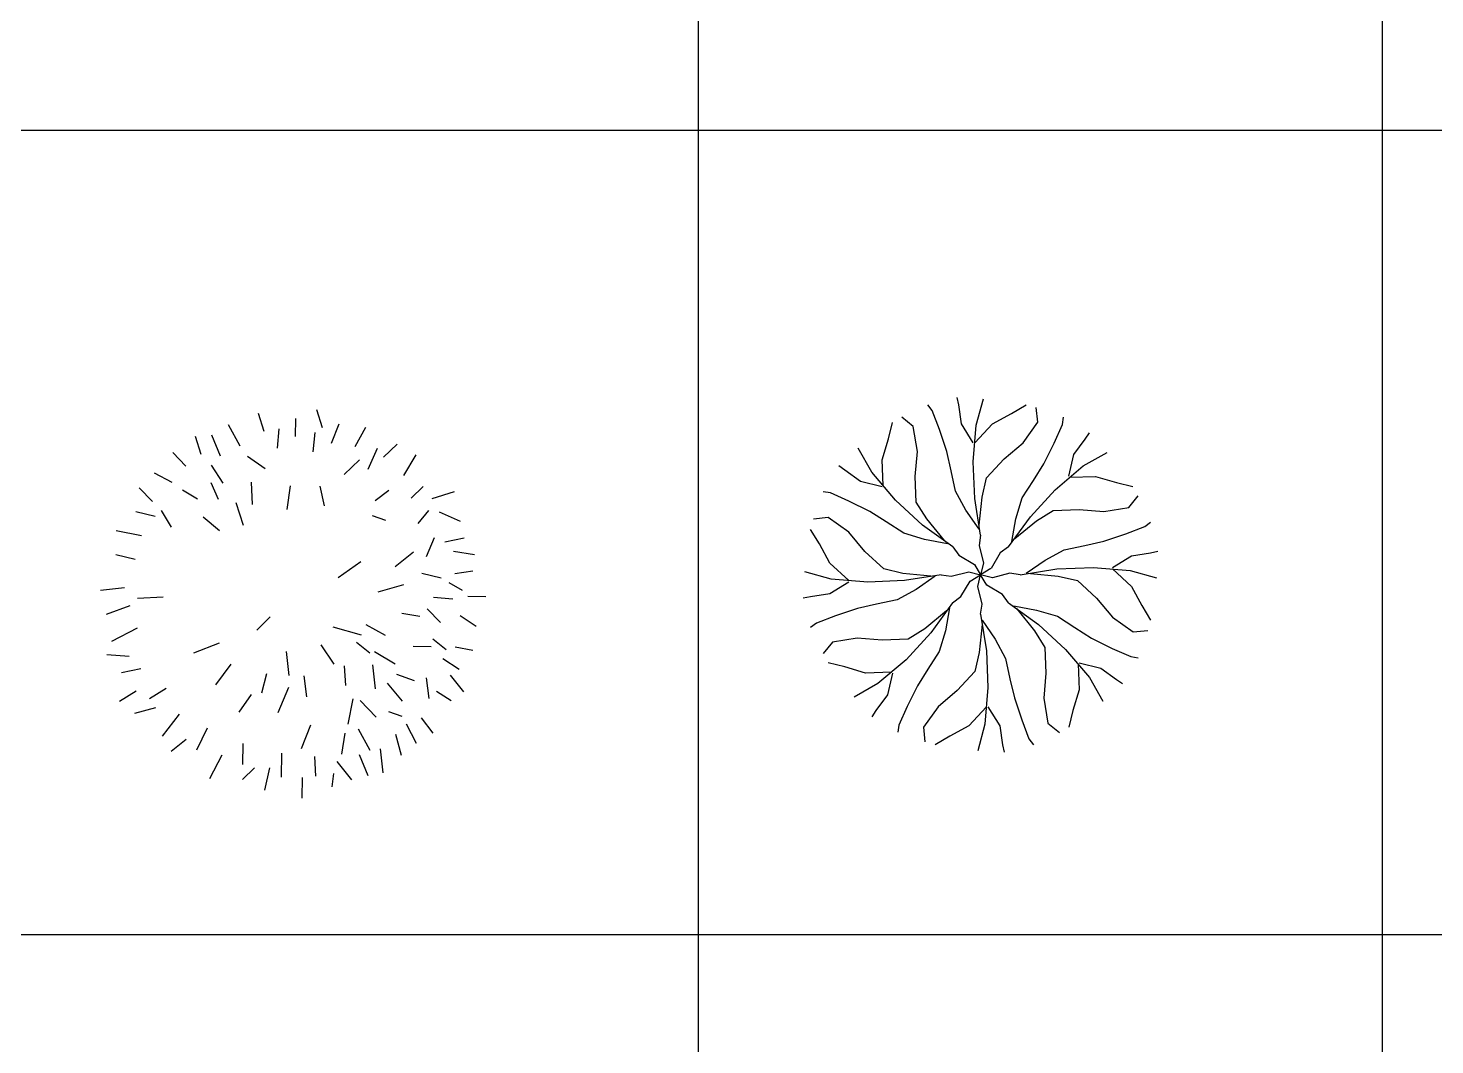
# Model space of a CAD drawing. Header units: millimetres. Extents: x -4017 to 59953, y -688 to 66564.
# Drawn here: x 44134 to 48567, y 22935 to 26138 of the extents above; entities that cross this region are included whole.
import ezdxf

# ---------------------------------------------------------------- set-up
doc = ezdxf.new("R2010")
doc.units = ezdxf.units.MM
doc.layers.add('www.cad-blocks.net', color=7, linetype='Continuous')

# ---------------------------------------------------------------- blocks, each defined once
blk = doc.blocks.new('A$C516926BB')
for p, q in [((48.7041, 38.5194), (48.7041, 0)), ((50.8593, 38.5194), (50.8593, 0)), ((0, 16.441), (60.3118, 16.441)), ((0, 13.9072), (62.4121, 13.9072))]:
    blk.add_line(p, q)
blk = doc.blocks.new('A$C523F3CF9')
at = {"linetype": 'ByBlock'}
for p, q in [((0.5165, 1.1556), (0.4984, 1.2123)), ((0.7002, 1.1667), (0.6822, 1.2235)), ((0.4403, 1.1095), (0.4035, 1.1761)), ((0.5578, 1.103), (0.5635, 1.1642)), ((0.615, 1.14), (0.6157, 1.1964)), ((0.6707, 1.092), (0.6764, 1.1529)), ((0.7278, 1.1192), (0.7522, 1.1802)), ((0.8028, 1.1085), (0.8366, 1.1693)), ((0.3173, 1.0833), (0.2996, 1.14)), ((0.3785, 1.0777), (0.3512, 1.1439)), ((0.8917, 1.0743), (0.9348, 1.116)), ((0.2696, 1.0464), (0.2279, 1.0894)), ((0.5191, 1.0378), (0.4632, 1.0763)), ((0.7684, 1.0198), (0.8162, 1.0661)), ((0.8441, 1.0373), (0.8732, 1.1029)), ((0.9566, 1.0168), (0.9954, 1.082)), ((0.2264, 0.9953), (0.1704, 1.0245)), ((0.3865, 0.9928), (0.3497, 1.0498)), ((0.1644, 0.9351), (0.1226, 0.9782)), ((0.3717, 0.941), (0.3491, 0.9934)), ((0.4796, 0.9253), (0.476, 0.9961)), ((0.588, 0.9095), (0.5985, 0.9847)), ((0.7057, 0.9217), (0.6927, 0.9833)), ((0.9792, 0.946), (1.0172, 0.9828)), ((0.3059, 0.9423), (0.2591, 0.9711)), ((0.4505, 0.8597), (0.428, 0.931)), ((0.866, 0.9382), (0.9088, 0.9705)), ((1.045, 0.9447), (1.116, 0.967)), ((0.173, 0.8877), (0.1121, 0.903)), ((0.2244, 0.8541), (0.1922, 0.9064)), ((0.8561, 0.8912), (0.898, 0.8765)), ((1.0015, 0.8653), (1.0352, 0.9072)), ((1.0679, 0.902), (1.1335, 0.8728)), ((0.1296, 0.8273), (0.0498, 0.8426)), ((0.3748, 0.8422), (0.3237, 0.8854)), ((1.028, 0.7614), (1.0526, 0.8221)), ((1.0852, 0.8076), (1.1467, 0.8207)), ((0.1097, 0.7522), (0.0488, 0.7674)), ((0.9287, 0.7301), (0.9861, 0.7761)), ((1.1131, 0.7788), (1.1789, 0.7684)), ((0.7493, 0.6951), (0.8206, 0.7457)), ((1.0132, 0.7097), (1.0741, 0.6949)), ((1.1166, 0.708), (1.1732, 0.7167)), ((0.8757, 0.6507), (0.9559, 0.6731)), ((1.0975, 0.6802), (1.1395, 0.6559)), ((0.0755, 0.6633), (0, 0.6551)), ((0.1973, 0.6333), (0.1172, 0.6298)), ((1.0497, 0.6339), (1.1109, 0.6283)), ((1.1579, 0.6369), (1.2145, 0.636)), ((0.0932, 0.6066), (0.0176, 0.5794)), ((0.9498, 0.5837), (1.0063, 0.5735)), ((1.0301, 0.5965), (1.0718, 0.5535)), ((0.1159, 0.5355), (0.035, 0.4944)), ((0.5354, 0.5713), (0.4924, 0.5296)), ((0.7326, 0.5401), (0.8218, 0.515)), ((0.8364, 0.5476), (0.8972, 0.5138)), ((1.1335, 0.5759), (1.1845, 0.5423)), ((0.3739, 0.4891), (0.2934, 0.4575)), ((0.8072, 0.4916), (0.849, 0.458)), ((1.0474, 0.5021), (1.0892, 0.4684)), ((0.0907, 0.4465), (0.0203, 0.4524)), ((0.5854, 0.4621), (0.5938, 0.3868)), ((0.6942, 0.484), (0.7356, 0.4222)), ((0.8634, 0.4626), (0.9286, 0.4239)), ((0.9859, 0.4794), (1.0425, 0.4785)), ((1.1177, 0.4776), (1.174, 0.4671)), ((0.1278, 0.4082), (0.0666, 0.3951)), ((0.4106, 0.4227), (0.3625, 0.3576)), ((0.7683, 0.417), (0.772, 0.3556)), ((0.8578, 0.4203), (0.866, 0.3448)), ((1.0794, 0.4405), (1.1307, 0.4067)), ((0.5232, 0.3926), (0.508, 0.3317)), ((0.6407, 0.386), (0.6492, 0.3201)), ((0.904, 0.3632), (0.9504, 0.3058)), ((0.9328, 0.391), (0.9889, 0.3712)), ((1.0269, 0.38), (1.0351, 0.314)), ((1.1022, 0.3884), (1.1438, 0.3359)), ((0.1126, 0.3377), (0.0603, 0.3055)), ((0.2071, 0.3458), (0.1548, 0.3136)), ((0.4751, 0.3275), (0.4366, 0.2717)), ((0.593, 0.3491), (0.559, 0.2696)), ((0.795, 0.3129), (0.7797, 0.2331)), ((1.0591, 0.3373), (1.1057, 0.3082)), ((0.1731, 0.2852), (0.107, 0.2673)), ((0.8184, 0.3079), (0.8693, 0.2553)), ((0.9073, 0.2736), (0.9494, 0.2587)), ((0.248, 0.2651), (0.1951, 0.1954)), ((0.6619, 0.2304), (0.6326, 0.1555)), ((0.9633, 0.2349), (0.9954, 0.1732)), ((1.0107, 0.2531), (1.0476, 0.2054)), ((0.2703, 0.1848), (0.2227, 0.1479)), ((0.3369, 0.2213), (0.3028, 0.1513)), ((0.7699, 0.2051), (0.7593, 0.1395)), ((0.8123, 0.2185), (0.8489, 0.1521)), ((0.93, 0.2026), (0.9477, 0.1363)), ((0.3825, 0.1358), (0.3438, 0.061)), ((0.4493, 0.1725), (0.448, 0.1067)), ((0.571, 0.1424), (0.5699, 0.067)), ((0.8157, 0.1384), (0.843, 0.0721)), ((0.882, 0.1561), (0.8904, 0.0807)), ((0.4856, 0.0965), (0.4473, 0.0594)), ((0.5326, 0.096), (0.5175, 0.0255)), ((0.6746, 0.1312), (0.6781, 0.07)), ((0.7446, 0.116), (0.791, 0.0587)), ((0.6359, 0.066), (0.6348, 0)), ((0.7349, 0.0785), (0.7293, 0.0362))]:
    blk.add_line(p, q, dxfattribs=at)
blk = doc.blocks.new('BRANCHZ', base_point=(0.5, 0.5))
for p, q in [((0.8758, 0.6211), (0.9341, 0.6629)), ((0.9341, 0.6629), (0.9759, 0.6586)), ((0.8297, 0.5667), (0.8758, 0.6211)), ((0.9591, 0.5878), (0.9842, 0.6293)), ((0.7756, 0.5166), (0.8297, 0.5667)), ((0.9298, 0.5334), (0.9591, 0.5878)), ((0.8758, 0.4833), (0.9298, 0.5334)), ((0.5334, 0.5083), (0.5, 0.5)), ((0.5835, 0.4958), (0.5335, 0.5083)), ((0.6126, 0.5001), (0.5835, 0.4958)), ((0.6126, 0.5001), (0.717, 0.4833)), ((0.6294, 0.4958), (0.6837, 0.4582)), ((0.6416, 0.496), (0.7213, 0.5041)), ((0.717, 0.4833), (0.8214, 0.479)), ((0.7213, 0.5041), (0.7756, 0.5166)), ((0.8214, 0.479), (0.9258, 0.4876)), ((0.9258, 0.4876), (1.001, 0.5083)), ((0.6837, 0.4582), (0.7381, 0.4289)), ((0.8758, 0.479), (0.9298, 0.4457)), ((0.9298, 0.4457), (0.9842, 0.4375)), ((0.7381, 0.4289), (0.7964, 0.4164)), ((0.7964, 0.4164), (0.8507, 0.4039)), ((0.8507, 0.4039), (0.9133, 0.3831)), ((0.9842, 0.4375), (1.005, 0.4332)), ((0.9133, 0.3831), (0.9674, 0.3623)), ((0.9674, 0.3623), (0.9842, 0.3498))]:
    blk.add_line(p, q)
blk = doc.blocks.new('A$C7E162C41')
at = {"extrusion": (0, 0, -1), "zscale": -1.106350344345946}
for xscale, yscale, rotation in [(1.106350344345946, 1.106350344345946, 90), (1.106350344345945, 1.106350344345945, 45.00000000000001), (1.106350344345946, 1.106350344345946, 135), (1.106350344345946, 1.106350344345946, 180), (1.106350344345945, 1.106350344345945, 315), (1.106350344345945, 1.106350344345945, 225), (1.106350344345946, 1.106350344345946, 270)]:
    blk.add_blockref('BRANCHZ', (-0.5587, 0.5587), dxfattribs=dict(at, xscale=xscale, yscale=yscale, rotation=rotation))
at = {"extrusion": (0, 0, -1), "xscale": 1.106350344345946, "yscale": 1.106350344345946, "zscale": -1.106350344345946}
blk.add_blockref('BRANCHZ', (-0.5587, 0.5587), dxfattribs=at)

msp = doc.modelspace()

# ---------------------------------------------------------------- block references
at = {"xscale": 1000, "yscale": 1000, "zscale": 1000}
for name, p in [('A$C7E162C41', (46576.6, 23857.1)), ('A$C523F3CF9', (44361.6, 23711.6))]:
    msp.add_blockref(name, p, dxfattribs=at)
at = {"layer": 'www.cad-blocks.net', "color": 155, "true_color": 0x546d8e, "xscale": 1000, "yscale": 1000, "zscale": 1000}
msp.add_blockref('A$C516926BB', (-2458.7, 9375.6), dxfattribs=at)

doc.saveas('drawing.dxf')
